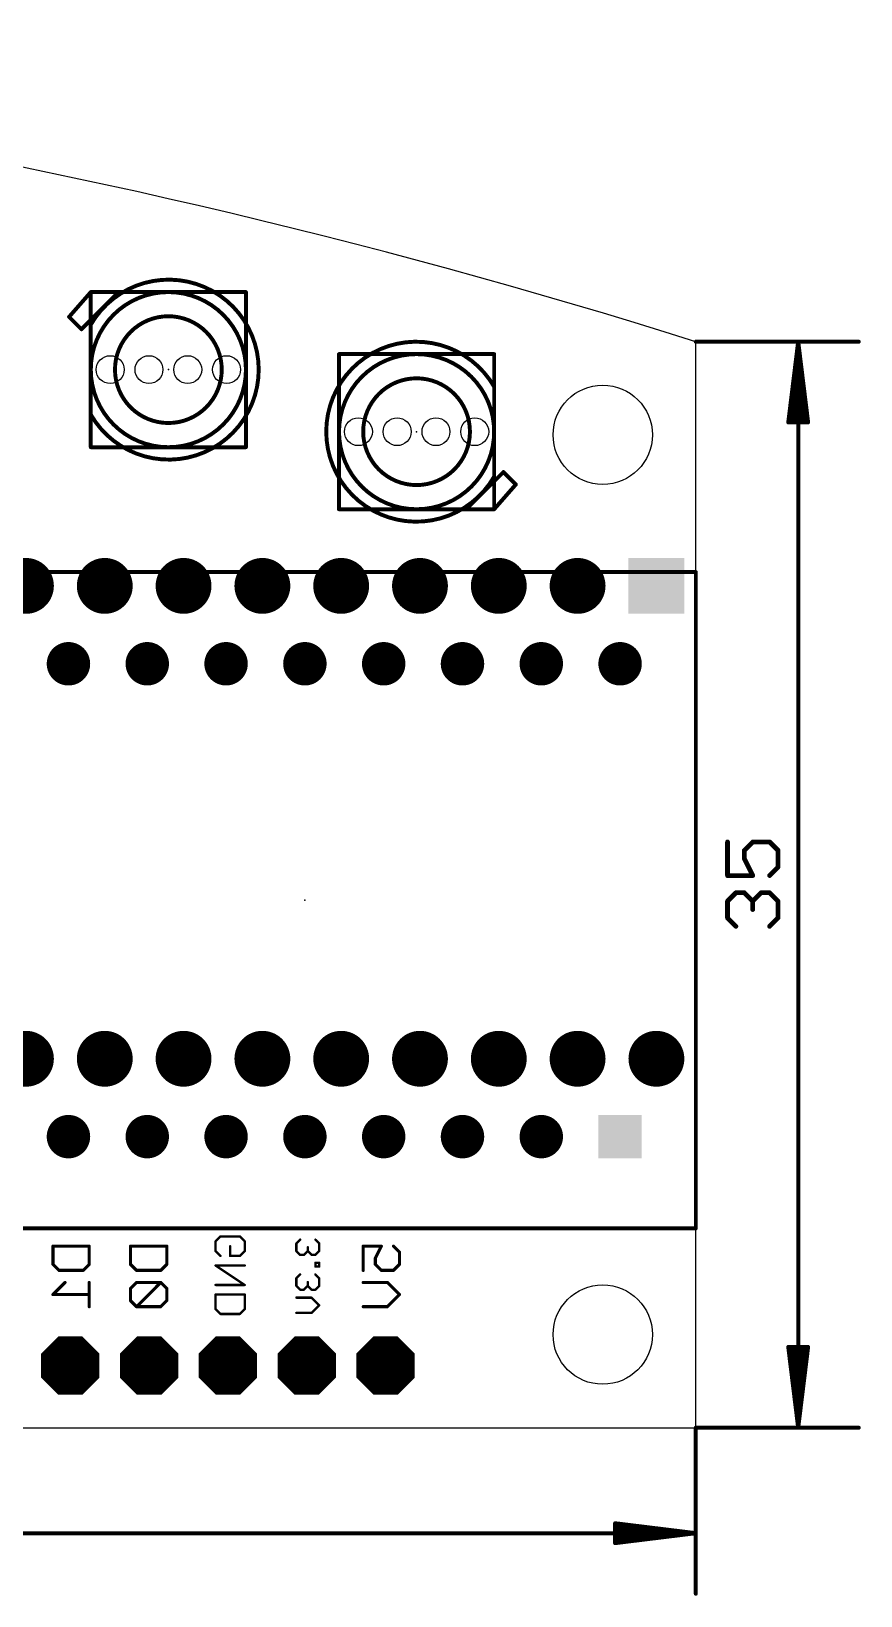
# Model space of a CAD drawing. Extents: x -5 to 135, y -5 to 45.
# Drawn here: x 108.6 to 135.3, y -5.4 to 45 of the extents above; entities that cross this region are included whole.
import ezdxf

# ---------------------------------------------------------------- set-up
doc = ezdxf.new("R2010")
doc.units = 0
for name, color, linetype in [('17', 82, 'CONTINUOUS'), ('20', 7, 'CONTINUOUS'), ('22', 253, 'CONTINUOUS'), ('24', 7, 'CONTINUOUS'), ('47', 253, 'CONTINUOUS')]:
    doc.layers.add(name, color=color, linetype=linetype)

# ---------------------------------------------------------------- blocks, each defined once
blk = doc.blocks.new('SQUAREP')
blk.add_solid([(-0.5, -0.5), (0.5, -0.5), (-0.5, 0.5), (0.5, 0.5)])
blk = doc.blocks.new('ROUNDP')
at = {"const_width": 0.5}
blk.add_lwpolyline([(0, -0.25, 1), (0, 0.25, 1), (0, -0.25)], format="xyb", dxfattribs=at)
blk = doc.blocks.new('OCTAGONP')
at = {"const_width": 0.5}
blk.add_lwpolyline([(-0.25, -0.1036), (-0.25, 0.1036), (-0.1036, 0.25), (0.1036, 0.25), (0.25, 0.1036), (0.25, -0.1036), (0.1036, -0.25), (-0.1036, -0.25), (-0.25, -0.1036), (-0.25, 0.1036)], dxfattribs=at)

msp = doc.modelspace()

# ---------------------------------------------------------------- linework, layer by layer
at = {"layer": '20'}
for p, q in [((130, 0), (130, 35)), ((0, 0), (130, 0))]:
    msp.add_line(p, q, dxfattribs=at)
for centre, radius in [((111.125, 34.1), 0.45), ((112.375, 34.1), 0.45), ((113.625, 34.1), 0.45), ((114.875, 34.1), 0.45), ((127, 32), 1.6), ((119.125, 32.1), 0.45), ((120.375, 32.1), 0.45), ((121.625, 32.1), 0.45), ((122.875, 32.1), 0.45), ((127, 3), 1.6)]:
    msp.add_circle(centre, radius, dxfattribs=at)
msp.add_arc((65, -171.1537), 216.1581, 72.5, 107.5, dxfattribs=at)
at = {"layer": '22'}
for points, const_width in [([(110.5, 32.65, 3.7321), (110.5, 35.55)], 0.127), ([(110.5, 36.6318, 1), (110.5, 36.5682)], 0.0635), ([(110.5318, 36.6, 1), (110.4682, 36.6)], 0.0635), ([(113, 31.6, 1), (113, 36.6, 1), (113, 31.6)], 0.127), ([(110.5239, 36.5791, 1), (110.4761, 36.6209)], 0.0635), ([(111.4, 36.6318, 1), (111.4, 36.5682)], 0.0635), ([(111.4225, 36.5775, 1), (111.3775, 36.6225)], 0.0635), ([(111.4, 36.5682, 1), (111.4, 36.6318)], 0.0635), ([(115.5318, 36.6, 1), (115.4682, 36.6)], 0.0635), ([(115.5, 36.5682, 1), (115.5, 36.6318)], 0.0635), ([(109.8225, 35.8225, 1), (109.7775, 35.7775)], 0.0635), ([(109.7761, 35.8209, 1), (109.8239, 35.7791)], 0.0635), ([(113, 32.3795, 1), (113, 35.8205, 1), (113, 32.3795)], 0.127), ([(110.1775, 35.4225, 1), (110.2225, 35.3775)], 0.0635), ([(110.1775, 35.3775, 1), (110.2225, 35.4225)], 0.0635), ([(110.5318, 35.7, 1), (110.4682, 35.7)], 0.0635), ([(110.4775, 35.7225, 1), (110.5225, 35.6775)], 0.0635), ([(110.4682, 35.7, 1), (110.5318, 35.7)], 0.0635), ([(110.5318, 35.55, 1), (110.4682, 35.55)], 0.0635), ([(110.4725, 35.5659, 1), (110.5275, 35.5341)], 0.0635), ([(110.5225, 35.6775, 1), (110.4775, 35.7225)], 0.0635), ([(123.5, 33.55, 3.7321), (123.5, 30.65)], 0.127), ([(118.5318, 34.6, 1), (118.4682, 34.6)], 0.0635), ([(118.5, 34.6318, 1), (118.5, 34.5682)], 0.0635), ([(121, 29.6, 1), (121, 34.6, 1), (121, 29.6)], 0.127), ([(123.5318, 34.6, 1), (123.4682, 34.6)], 0.0635), ([(123.5, 34.5682, 1), (123.5, 34.6318)], 0.0635), ([(121, 30.3795, 1), (121, 33.8205, 1), (121, 30.3795)], 0.127), ([(123.5318, 33.55, 1), (123.4682, 33.55)], 0.0635), ([(123.4725, 33.5341, 1), (123.5275, 33.5659)], 0.0635), ([(110.4682, 32.65, 1), (110.5318, 32.65)], 0.0635), ([(110.5275, 32.6659, 1), (110.4725, 32.6341)], 0.0635), ([(110.4682, 31.6, 1), (110.5318, 31.6)], 0.0635), ([(110.5, 31.6318, 1), (110.5, 31.5683)], 0.0635), ([(115.4682, 31.6, 1), (115.5318, 31.6)], 0.0635), ([(115.5, 31.5683, 1), (115.5, 31.6318)], 0.0635), ([(123.8225, 30.8225, 1), (123.7775, 30.7775)], 0.0635), ([(123.8225, 30.7775, 1), (123.7775, 30.8225)], 0.0635), ([(123.4682, 30.65, 1), (123.5318, 30.65)], 0.0635), ([(123.5318, 30.5, 1), (123.4682, 30.5)], 0.0635), ([(123.4775, 30.5225, 1), (123.5225, 30.4775)], 0.0635), ([(123.4682, 30.5, 1), (123.5318, 30.5)], 0.0635), ([(123.5275, 30.6341, 1), (123.4725, 30.6659)], 0.0635), ([(123.5225, 30.4775, 1), (123.4775, 30.5225)], 0.0635), ([(124.2239, 30.3791, 1), (124.1761, 30.4209)], 0.0635), ([(124.1775, 30.3775, 1), (124.2225, 30.4225)], 0.0635), ([(118.4682, 29.6, 1), (118.5318, 29.6)], 0.0635), ([(118.5, 29.6318, 1), (118.5, 29.5683)], 0.0635), ([(122.5775, 29.6225, 1), (122.6225, 29.5775)], 0.0635), ([(122.6, 29.6318, 1), (122.6, 29.5683)], 0.0635), ([(122.6, 29.5683, 1), (122.6, 29.6318)], 0.0635), ([(123.4682, 29.6, 1), (123.5318, 29.6)], 0.0635), ([(123.4761, 29.6209, 1), (123.5239, 29.5791)], 0.0635), ([(123.5, 29.5683, 1), (123.5, 29.6318)], 0.0635), ([(130.0317, 27.575, 1), (129.9683, 27.575)], 0.0635), ([(130, 27.5433, 1), (130, 27.6068)], 0.0635), ([(114.6781, 6.181, 1), (114.6781, 6.1429)], 0.0381), ([(114.6915, 6.1484, 1), (114.6646, 6.1754)], 0.0381), ([(115.3186, 6.1754, 1), (115.2917, 6.1484)], 0.0381), ([(115.3051, 6.1429, 1), (115.3051, 6.181)], 0.0381), ([(117.261, 6.0484, 1), (117.2341, 6.0754)], 0.0381), ([(117.7525, 6.0754, 1), (117.7256, 6.0484)], 0.0381), ([(129.9683, 6.425, 1), (130.0317, 6.425)], 0.0635), ([(130, 6.3933, 1), (130, 6.4568)], 0.0635), ([(109.2798, 5.8746, 1), (109.2798, 5.8238)], 0.0508), ([(109.3052, 5.8492, 1), (109.2544, 5.8492)], 0.0508), ([(110.4746, 5.8492, 1), (110.4238, 5.8492)], 0.0508), ([(110.4492, 5.8238, 1), (110.4492, 5.8746)], 0.0508), ([(111.7798, 5.8746, 1), (111.7798, 5.8238)], 0.0508), ([(111.8052, 5.8492, 1), (111.7544, 5.8492)], 0.0508), ([(112.9746, 5.8492, 1), (112.9238, 5.8492)], 0.0508), ([(112.9492, 5.8238, 1), (112.9492, 5.8746)], 0.0508), ([(114.5403, 6.0051, 1), (114.5022, 6.0051)], 0.0381), ([(114.5078, 6.0186, 1), (114.5348, 5.9917)], 0.0381), ([(114.5348, 5.7051, 1), (114.5078, 5.6781)], 0.0381), ([(114.5022, 5.6916, 1), (114.5403, 5.6916)], 0.0381), ([(114.6646, 5.5214, 1), (114.6915, 5.5483)], 0.0381), ([(114.9916, 5.5539, 1), (114.9916, 5.5158)], 0.0381), ([(115.0106, 5.8484, 1), (114.9726, 5.8484)], 0.0381), ([(114.9726, 5.5348, 1), (115.0106, 5.5348)], 0.0381), ([(115.2917, 5.5483, 1), (115.3186, 5.5214)], 0.0381), ([(115.3051, 5.5158, 1), (115.3051, 5.5539)], 0.0381), ([(115.4809, 6.0051, 1), (115.4429, 6.0051)], 0.0381), ([(115.4429, 5.6916, 1), (115.4809, 5.6916)], 0.0381), ([(115.4484, 5.9917, 1), (115.4754, 6.0186)], 0.0381), ([(115.4754, 5.6781, 1), (115.4484, 5.7051)], 0.0381), ([(117.1381, 5.7068, 1), (117.1112, 5.6798)], 0.0381), ([(117.1437, 5.939, 1), (117.1056, 5.939)], 0.0381), ([(117.1112, 5.9525, 1), (117.1381, 5.9256)], 0.0381), ([(117.1056, 5.6933, 1), (117.1437, 5.6933)], 0.0381), ([(117.2475, 5.5895, 1), (117.2475, 5.5514)], 0.0381), ([(117.2341, 5.5569, 1), (117.261, 5.5839)], 0.0381), ([(117.3569, 5.5839, 1), (117.3839, 5.5569)], 0.0381), ([(117.3704, 5.5514, 1), (117.3704, 5.5895)], 0.0381), ([(117.5123, 5.8162, 1), (117.4742, 5.8162)], 0.0381), ([(117.5068, 5.7068, 1), (117.4798, 5.6798)], 0.0381), ([(117.4742, 5.6933, 1), (117.5123, 5.6933)], 0.0381), ([(117.5068, 5.6798, 1), (117.4798, 5.7068)], 0.0381), ([(117.6162, 5.5895, 1), (117.6162, 5.5514)], 0.0381), ([(117.6027, 5.5569, 1), (117.6296, 5.5839)], 0.0381), ([(117.7256, 5.5839, 1), (117.7525, 5.5569)], 0.0381), ([(117.739, 5.5514, 1), (117.739, 5.5895)], 0.0381), ([(117.8809, 5.939, 1), (117.8429, 5.939)], 0.0381), ([(117.8429, 5.6933, 1), (117.8809, 5.6933)], 0.0381), ([(117.8484, 5.9256, 1), (117.8754, 5.9525)], 0.0381), ([(117.8754, 5.6798, 1), (117.8484, 5.7068)], 0.0381), ([(119.3052, 5.8492, 1), (119.2544, 5.8492)], 0.0508), ([(119.2798, 5.8746, 1), (119.2798, 5.8238)], 0.0508), ([(119.8872, 5.8378, 1), (119.8418, 5.8606)], 0.0508), ([(119.8645, 5.8238, 1), (119.8645, 5.8746)], 0.0508), ([(120.2723, 5.8672, 1), (120.2363, 5.8312)], 0.0508), ([(120.4746, 5.6543, 1), (120.4238, 5.6543)], 0.0508), ([(120.4312, 5.6363, 1), (120.4672, 5.6723)], 0.0508), ([(109.2978, 5.2825, 1), (109.2618, 5.2465)], 0.0508), ([(109.2544, 5.2645, 1), (109.3052, 5.2645)], 0.0508), ([(109.4747, 5.095, 1), (109.4747, 5.0442)], 0.0508), ([(109.4567, 5.0516, 1), (109.4927, 5.0876)], 0.0508), ([(110.2363, 5.0876, 1), (110.2723, 5.0516)], 0.0508), ([(110.2543, 5.0442, 1), (110.2543, 5.095)], 0.0508), ([(110.4238, 5.2645, 1), (110.4746, 5.2645)], 0.0508), ([(110.4672, 5.2465, 1), (110.4312, 5.2825)], 0.0508), ([(111.7978, 5.2825, 1), (111.7618, 5.2465)], 0.0508), ([(111.7544, 5.2645, 1), (111.8052, 5.2645)], 0.0508), ([(111.9747, 5.095, 1), (111.9747, 5.0442)], 0.0508), ([(111.9567, 5.0516, 1), (111.9927, 5.0876)], 0.0508), ([(112.7363, 5.0876, 1), (112.7723, 5.0516)], 0.0508), ([(112.7543, 5.0442, 1), (112.7543, 5.095)], 0.0508), ([(112.9238, 5.2645, 1), (112.9746, 5.2645)], 0.0508), ([(112.9672, 5.2465, 1), (112.9312, 5.2825)], 0.0508), ([(114.5213, 5.2454, 1), (114.5213, 5.2073)], 0.0381), ([(114.5319, 5.2422, 1), (114.5107, 5.2105)], 0.0381), ([(115.4619, 5.2073, 1), (115.4619, 5.2454)], 0.0381), ([(117.739, 5.3325, 1), (117.739, 5.2944)], 0.0381), ([(117.739, 5.2097, 1), (117.739, 5.1716)], 0.0381), ([(117.7581, 5.3135, 1), (117.72, 5.3135)], 0.0381), ([(117.72, 5.1906, 1), (117.7581, 5.1906)], 0.0381), ([(117.8809, 5.3135, 1), (117.8429, 5.3135)], 0.0381), ([(117.8429, 5.1906, 1), (117.8809, 5.1906)], 0.0381), ([(117.8619, 5.2944, 1), (117.8619, 5.3325)], 0.0381), ([(117.8619, 5.1716, 1), (117.8619, 5.2097)], 0.0381), ([(119.2544, 5.0696, 1), (119.3052, 5.0696)], 0.0508), ([(119.6876, 5.2825, 1), (119.6516, 5.2465)], 0.0508), ([(119.695, 5.4594, 1), (119.6442, 5.4594)], 0.0508), ([(119.6469, 5.4708, 1), (119.6923, 5.448)], 0.0508), ([(119.6442, 5.2645, 1), (119.695, 5.2645)], 0.0508), ([(119.8645, 5.095, 1), (119.8645, 5.0442)], 0.0508), ([(119.8465, 5.0516, 1), (119.8825, 5.0876)], 0.0508), ([(120.2363, 5.0876, 1), (120.2723, 5.0516)], 0.0508), ([(120.2543, 5.0442, 1), (120.2543, 5.095)], 0.0508), ([(120.4238, 5.2645, 1), (120.4746, 5.2645)], 0.0508), ([(120.4672, 5.2465, 1), (120.4312, 5.2825)], 0.0508), ([(109.6876, 4.6618, 1), (109.6516, 4.6978)], 0.0508), ([(110.4746, 4.6798, 1), (110.4238, 4.6798)], 0.0508), ([(111.9747, 4.7052, 1), (111.9747, 4.6544)], 0.0508), ([(111.9927, 4.6618, 1), (111.9567, 4.6978)], 0.0508), ([(112.7723, 4.6978, 1), (112.7363, 4.6618)], 0.0508), ([(112.7723, 4.6618, 1), (112.7363, 4.6978)], 0.0508), ([(112.7543, 4.6544, 1), (112.7543, 4.7052)], 0.0508), ([(114.5213, 4.6184, 1), (114.5213, 4.5803)], 0.0381), ([(115.4513, 4.5835, 1), (115.4725, 4.6152)], 0.0381), ([(115.4619, 4.5803, 1), (115.4619, 4.6184)], 0.0381), ([(117.1112, 4.8299, 1), (117.1381, 4.8029)], 0.0381), ([(117.1437, 4.8164, 1), (117.1056, 4.8164)], 0.0381), ([(117.1381, 4.5841, 1), (117.1112, 4.5572)], 0.0381), ([(117.1056, 4.5707, 1), (117.1437, 4.5707)], 0.0381), ([(117.261, 4.9258, 1), (117.2341, 4.9527)], 0.0381), ([(117.5123, 4.6935, 1), (117.4742, 4.6935)], 0.0381), ([(117.5068, 4.5841, 1), (117.4798, 4.5572)], 0.0381), ([(117.4742, 4.5707, 1), (117.5123, 4.5707)], 0.0381), ([(117.5068, 4.5572, 1), (117.4798, 4.5841)], 0.0381), ([(117.7525, 4.9527, 1), (117.7256, 4.9258)], 0.0381), ([(117.8809, 4.8164, 1), (117.8429, 4.8164)], 0.0381), ([(117.8429, 4.5707, 1), (117.8809, 4.5707)], 0.0381), ([(117.8484, 4.8029, 1), (117.8754, 4.8299)], 0.0381), ([(117.8754, 4.5572, 1), (117.8484, 4.5841)], 0.0381), ([(119.2798, 4.7052, 1), (119.2798, 4.6544)], 0.0508), ([(120.0774, 4.6978, 1), (120.0414, 4.6618)], 0.0508), ([(120.0594, 4.6544, 1), (120.0594, 4.7052)], 0.0508), ([(109.2618, 4.308, 1), (109.2978, 4.272)], 0.0508), ([(109.2798, 4.3154, 1), (109.2798, 4.2646)], 0.0508), ([(110.4492, 4.2646, 1), (110.4492, 4.3154)], 0.0508), ([(111.7618, 4.5029, 1), (111.7978, 4.4669)], 0.0508), ([(111.7978, 4.1131, 1), (111.7618, 4.0771)], 0.0508), ([(111.8052, 4.4849, 1), (111.7544, 4.4849)], 0.0508), ([(111.7544, 4.0951, 1), (111.8052, 4.0951)], 0.0508), ([(112.9746, 4.4849, 1), (112.9238, 4.4849)], 0.0508), ([(112.9238, 4.0951, 1), (112.9746, 4.0951)], 0.0508), ([(112.9312, 4.4669, 1), (112.9672, 4.5029)], 0.0508), ([(112.9672, 4.0771, 1), (112.9312, 4.1131)], 0.0508), ([(114.5403, 4.2909, 1), (114.5022, 4.2909)], 0.0381), ([(114.5213, 4.3099, 1), (114.5213, 4.2718)], 0.0381), ([(115.4809, 4.2909, 1), (115.4429, 4.2909)], 0.0381), ([(115.4619, 4.2718, 1), (115.4619, 4.3099)], 0.0381), ([(117.1247, 4.2099, 1), (117.1247, 4.1718)], 0.0381), ([(117.2475, 4.4668, 1), (117.2475, 4.4287)], 0.0381), ([(117.2341, 4.4343, 1), (117.261, 4.4613)], 0.0381), ([(117.3569, 4.4613, 1), (117.3839, 4.4343)], 0.0381), ([(117.3704, 4.4287, 1), (117.3704, 4.4668)], 0.0381), ([(117.6162, 4.4668, 1), (117.6162, 4.4287)], 0.0381), ([(117.6296, 4.2043, 1), (117.6027, 4.1774)], 0.0381), ([(117.6027, 4.4343, 1), (117.6296, 4.4613)], 0.0381), ([(117.6162, 4.1718, 1), (117.6162, 4.2099)], 0.0381), ([(117.7256, 4.4613, 1), (117.7525, 4.4343)], 0.0381), ([(117.739, 4.4287, 1), (117.739, 4.4668)], 0.0381), ([(120.4672, 4.272, 1), (120.4312, 4.308)], 0.0508), ([(120.4312, 4.272, 1), (120.4672, 4.308)], 0.0508), ([(110.4238, 3.9002, 1), (110.4746, 3.9002)], 0.0508), ([(111.9567, 3.9182, 1), (111.9927, 3.8822)], 0.0508), ([(111.9747, 3.9256, 1), (111.9747, 3.8748)], 0.0508), ([(111.9567, 3.8822, 1), (111.9927, 3.9182)], 0.0508), ([(112.7363, 3.9182, 1), (112.7723, 3.8822)], 0.0508), ([(112.7543, 3.8748, 1), (112.7543, 3.9256)], 0.0508), ([(114.5348, 3.834, 1), (114.5078, 3.8071)], 0.0381), ([(114.5022, 3.8206, 1), (114.5403, 3.8206)], 0.0381), ([(114.6781, 3.6828, 1), (114.6781, 3.6447)], 0.0381), ([(114.6646, 3.6503, 1), (114.6915, 3.6773)], 0.0381), ([(115.2917, 3.6773, 1), (115.3186, 3.6503)], 0.0381), ([(115.3051, 3.6447, 1), (115.3051, 3.6828)], 0.0381), ([(115.4429, 3.8206, 1), (115.4809, 3.8206)], 0.0381), ([(115.4754, 3.8071, 1), (115.4484, 3.834)], 0.0381), ([(117.1247, 3.7184, 1), (117.1247, 3.6803)], 0.0381), ([(117.6027, 3.7128, 1), (117.6296, 3.6859)], 0.0381), ([(117.6162, 3.6803, 1), (117.6162, 3.7184)], 0.0381), ([(117.8754, 3.9317, 1), (117.8484, 3.9586)], 0.0381), ([(117.8484, 3.9317, 1), (117.8754, 3.9586)], 0.0381), ([(119.2798, 3.9256, 1), (119.2798, 3.8748)], 0.0508), ([(120.0414, 3.9182, 1), (120.0774, 3.8822)], 0.0508), ([(120.0594, 3.8748, 1), (120.0594, 3.9256)], 0.0508)]:
    msp.add_lwpolyline(points, format="xyb", dxfattribs=dict(at, const_width=const_width))
for points, const_width in [([(109.8, 35.8), (110.5, 36.6)], 0.127), ([(111.4, 36.6), (110.5, 36.6)], 0.127), ([(110.5, 36.6), (110.5, 35.7)], 0.127), ([(111.4, 36.6), (110.5, 35.7)], 0.127), ([(115.5, 36.6), (111.4, 36.6)], 0.127), ([(115.5, 31.6), (115.5, 36.6)], 0.127), ([(110.2, 35.4), (109.8, 35.8)], 0.127), ([(110.5, 35.7), (110.2, 35.4)], 0.127), ([(110.5, 35.7), (110.5, 31.6)], 0.127), ([(110.5, 32.65), (110.5, 35.55)], 0.127), ([(118.5, 34.6), (118.5, 29.6)], 0.127), ([(123.5, 34.6), (118.5, 34.6)], 0.127), ([(123.5, 30.5), (123.5, 34.6)], 0.127), ([(123.5, 33.55), (123.5, 30.65)], 0.127), ([(110.5, 31.6), (115.5, 31.6)], 0.127), ([(123.5, 30.5), (123.8, 30.8)], 0.127), ([(123.8, 30.8), (124.2, 30.4)], 0.127), ([(122.6, 29.6), (123.5, 30.5)], 0.127), ([(123.5, 29.6), (123.5, 30.5)], 0.127), ([(124.2, 30.4), (123.5, 29.6)], 0.127), ([(118.5, 29.6), (122.6, 29.6)], 0.127), ([(122.6, 29.6), (123.5, 29.6)], 0.127), ([(130, 27.575), (104.8, 27.575)], 0.127), ([(130, 6.425), (130, 27.575)], 0.127), ([(104.8, 6.425), (130, 6.425)], 0.127), ([(114.5213, 6.0051), (114.6781, 6.1619)], 0.0762), ([(114.6781, 6.1619), (115.3051, 6.1619)], 0.0762), ([(115.3051, 6.1619), (115.4619, 6.0051)], 0.0762), ([(117.2475, 6.0619), (117.1247, 5.939)], 0.0762), ([(117.8619, 5.939), (117.739, 6.0619)], 0.0762), ([(109.2798, 5.8492), (110.4492, 5.8492)], 0.1016), ([(109.2798, 5.2645), (109.2798, 5.8492)], 0.1016), ([(110.4492, 5.8492), (110.4492, 5.2645)], 0.1016), ([(111.7798, 5.8492), (112.9492, 5.8492)], 0.1016), ([(111.7798, 5.2645), (111.7798, 5.8492)], 0.1016), ([(112.9492, 5.8492), (112.9492, 5.2645)], 0.1016), ([(114.5213, 5.6916), (114.5213, 6.0051)], 0.0762), ([(114.6781, 5.5348), (114.5213, 5.6916)], 0.0762), ([(114.9916, 5.5348), (114.9916, 5.8484)], 0.0762), ([(115.3051, 5.5348), (114.9916, 5.5348)], 0.0762), ([(115.4619, 5.6916), (115.3051, 5.5348)], 0.0762), ([(115.4619, 6.0051), (115.4619, 5.6916)], 0.0762), ([(117.1247, 5.939), (117.1247, 5.6933)], 0.0762), ([(117.1247, 5.6933), (117.2475, 5.5704)], 0.0762), ([(117.2475, 5.5704), (117.3704, 5.5704)], 0.0762), ([(117.3704, 5.5704), (117.4933, 5.6933)], 0.0762), ([(117.4933, 5.6933), (117.4933, 5.8162)], 0.0762), ([(117.4933, 5.6933), (117.6162, 5.5704)], 0.0762), ([(117.6162, 5.5704), (117.739, 5.5704)], 0.0762), ([(117.739, 5.5704), (117.8619, 5.6933)], 0.0762), ([(117.8619, 5.6933), (117.8619, 5.939)], 0.0762), ([(119.2798, 5.0696), (119.2798, 5.8492)], 0.1016), ([(119.2798, 5.8492), (119.8645, 5.8492)], 0.1016), ([(119.8645, 5.8492), (119.6696, 5.4594)], 0.1016), ([(120.4492, 5.6543), (120.2543, 5.8492)], 0.1016), ([(120.4492, 5.2645), (120.4492, 5.6543)], 0.1016), ([(109.4747, 5.0696), (109.2798, 5.2645)], 0.1016), ([(110.2543, 5.0696), (109.4747, 5.0696)], 0.1016), ([(110.4492, 5.2645), (110.2543, 5.0696)], 0.1016), ([(111.9747, 5.0696), (111.7798, 5.2645)], 0.1016), ([(112.7543, 5.0696), (111.9747, 5.0696)], 0.1016), ([(112.9492, 5.2645), (112.7543, 5.0696)], 0.1016), ([(115.4619, 5.2264), (114.5213, 5.2264)], 0.0762), ([(114.5213, 5.2264), (115.4619, 4.5993)], 0.0762), ([(117.8619, 5.3135), (117.739, 5.3135)], 0.0762), ([(117.739, 5.3135), (117.739, 5.1906)], 0.0762), ([(117.739, 5.1906), (117.8619, 5.1906)], 0.0762), ([(117.8619, 5.1906), (117.8619, 5.3135)], 0.0762), ([(119.6696, 5.4594), (119.6696, 5.2645)], 0.1016), ([(119.6696, 5.2645), (119.8645, 5.0696)], 0.1016), ([(119.8645, 5.0696), (120.2543, 5.0696)], 0.1016), ([(120.2543, 5.0696), (120.4492, 5.2645)], 0.1016), ([(109.6696, 4.6798), (109.2798, 4.29)], 0.1016), ([(110.4492, 4.6798), (110.4492, 3.9002)], 0.1016), ([(111.9747, 4.6798), (111.7798, 4.4849)], 0.1016), ([(112.7543, 4.6798), (111.9747, 4.6798)], 0.1016), ([(112.7543, 4.6798), (111.9747, 3.9002)], 0.1016), ([(112.9492, 4.4849), (112.7543, 4.6798)], 0.1016), ([(115.4619, 4.5993), (114.5213, 4.5993)], 0.0762), ([(117.2475, 4.9393), (117.1247, 4.8164)], 0.0762), ([(117.1247, 4.8164), (117.1247, 4.5707)], 0.0762), ([(117.1247, 4.5707), (117.2475, 4.4478)], 0.0762), ([(117.3704, 4.4478), (117.4933, 4.5707)], 0.0762), ([(117.4933, 4.5707), (117.4933, 4.6935)], 0.0762), ([(117.4933, 4.5707), (117.6162, 4.4478)], 0.0762), ([(117.8619, 4.8164), (117.739, 4.9393)], 0.0762), ([(117.739, 4.4478), (117.8619, 4.5707)], 0.0762), ([(117.8619, 4.5707), (117.8619, 4.8164)], 0.0762), ([(119.2798, 4.6798), (120.0594, 4.6798)], 0.1016), ([(120.0594, 4.6798), (120.4492, 4.29)], 0.1016), ([(109.2798, 4.29), (110.4492, 4.29)], 0.1016), ([(111.7798, 4.4849), (111.7798, 4.0951)], 0.1016), ([(111.7798, 4.0951), (111.9747, 3.9002)], 0.1016), ([(112.7543, 3.9002), (112.9492, 4.0951)], 0.1016), ([(112.9492, 4.0951), (112.9492, 4.4849)], 0.1016), ([(114.5213, 4.2909), (115.4619, 4.2909)], 0.0762), ([(114.5213, 3.8206), (114.5213, 4.2909)], 0.0762), ([(115.4619, 4.2909), (115.4619, 3.8206)], 0.0762), ([(117.1247, 4.1909), (117.6162, 4.1909)], 0.0762), ([(117.2475, 4.4478), (117.3704, 4.4478)], 0.0762), ([(117.6162, 4.4478), (117.739, 4.4478)], 0.0762), ([(117.6162, 4.1909), (117.8619, 3.9451)], 0.0762), ([(120.4492, 4.29), (120.0594, 3.9002)], 0.1016), ([(111.9747, 3.9002), (112.7543, 3.9002)], 0.1016), ([(114.6781, 3.6638), (114.5213, 3.8206)], 0.0762), ([(115.3051, 3.6638), (114.6781, 3.6638)], 0.0762), ([(115.4619, 3.8206), (115.3051, 3.6638)], 0.0762), ([(117.6162, 3.6994), (117.1247, 3.6994)], 0.0762), ([(117.8619, 3.9451), (117.6162, 3.6994)], 0.0762), ([(120.0594, 3.9002), (119.2798, 3.9002)], 0.1016)]:
    msp.add_lwpolyline(points, dxfattribs=dict(at, const_width=const_width))
at = {"layer": '24'}
for p in [(113, 34.1), (121, 32.1), (117.4, 17)]:
    msp.add_point(p, dxfattribs=at)
at = {"layer": '47'}
for points, const_width in [([(130, 35), (135.25, 35)], 0.13), ([(133.3, 35), (132.9808, 32.4)], 0.13), ([(133.3, 35), (133.04, 32.4)], 0.13), ([(133.3, 35), (133.17, 32.4)], 0.13), ([(133.3, 0), (133.3, 35)], 0.13), ([(133.6192, 32.4), (133.3, 35)], 0.13), ([(133.43, 32.4), (133.3, 35)], 0.13), ([(133.56, 32.4), (133.3, 35)], 0.13), ([(132.9808, 32.4), (133.6192, 32.4)], 0.13), ([(131.0223, 18.8788), (131.0223, 17.7941)], 0.1524), ([(131.5646, 18.6076), (131.8358, 18.8788)], 0.1524), ([(131.5646, 18.3365), (131.5646, 18.6076)], 0.1524), ([(131.8358, 18.8788), (132.3781, 18.8788)], 0.1524), ([(132.3781, 18.8788), (132.6493, 18.6076)], 0.1524), ([(132.6493, 18.6076), (132.6493, 18.0653)], 0.1524), ([(131.8358, 17.7941), (131.5646, 18.3365)], 0.1524), ([(131.0223, 17.7941), (131.8358, 17.7941)], 0.1524), ([(132.6493, 18.0653), (132.3781, 17.7941)], 0.1524), ([(131.0223, 16.9705), (131.2935, 17.2416)], 0.1524), ([(131.2935, 17.2416), (131.5646, 17.2416)], 0.1524), ([(131.5646, 17.2416), (131.8358, 16.9705)], 0.1524), ([(131.8358, 16.9705), (132.107, 17.2416)], 0.1524), ([(132.107, 17.2416), (132.3781, 17.2416)], 0.1524), ([(132.3781, 17.2416), (132.6493, 16.9705)], 0.1524), ([(131.0223, 16.4282), (131.0223, 16.9705)], 0.1524), ([(131.8358, 16.9705), (131.8358, 16.6993)], 0.1524), ([(132.6493, 16.9705), (132.6493, 16.4282)], 0.1524), ([(131.2935, 16.157), (131.0223, 16.4282)], 0.1524), ([(132.6493, 16.4282), (132.3781, 16.157)], 0.1524), ([(133.3, 0), (132.9808, 2.6)], 0.13), ([(132.9808, 2.6), (133.6192, 2.6)], 0.13), ([(133.3, 0), (133.04, 2.6)], 0.13), ([(133.3, 0), (133.17, 2.6)], 0.13), ([(133.6192, 2.6), (133.3, 0)], 0.13), ([(133.43, 2.6), (133.3, 0)], 0.13), ([(133.56, 2.6), (133.3, 0)], 0.13), ([(130, 0), (130, -5.35)], 0.13), ([(130, 0), (135.25, 0)], 0.13), ([(130, -3.4), (127.4, -3.0808)], 0.13), ([(127.4, -3.0808), (127.4, -3.7192)], 0.13), ([(0, -3.4), (130, -3.4)], 0.13), ([(130, -3.4), (127.4, -3.14)], 0.13), ([(130, -3.4), (127.4, -3.27)], 0.13), ([(127.4, -3.7192), (130, -3.4)], 0.13), ([(127.4, -3.53), (130, -3.4)], 0.13), ([(127.4, -3.66), (130, -3.4)], 0.13)]:
    msp.add_lwpolyline(points, dxfattribs=dict(at, const_width=const_width))
for points, const_width in [([(130, 35.0325, 1), (130, 34.9675)], 0.065), ([(133.3325, 35, 1), (133.2675, 35)], 0.065), ([(133.3323, 35.004, 1), (133.2677, 34.996)], 0.065), ([(133.3325, 34.9984, 1), (133.2675, 35.0016)], 0.065), ([(133.3325, 35.0016, 1), (133.2675, 34.9984)], 0.065), ([(133.3323, 35.0032, 1), (133.2677, 34.9968)], 0.065), ([(133.3323, 34.996, 1), (133.2677, 35.004)], 0.065), ([(133.3323, 34.9968, 1), (133.2677, 35.0032)], 0.065), ([(135.25, 34.9675, 1), (135.25, 35.0325)], 0.065), ([(132.9808, 32.4325, 1), (132.9808, 32.3675)], 0.065), ([(132.9485, 32.404, 1), (133.013, 32.396)], 0.065), ([(133.0077, 32.4032, 1), (133.0723, 32.3968)], 0.065), ([(133.1375, 32.4016, 1), (133.2025, 32.3984)], 0.065), ([(133.3975, 32.3984, 1), (133.4625, 32.4016)], 0.065), ([(133.5277, 32.3968, 1), (133.5923, 32.4032)], 0.065), ([(133.587, 32.396, 1), (133.6515, 32.404)], 0.065), ([(133.6192, 32.3675, 1), (133.6192, 32.4325)], 0.065), ([(131.0604, 18.8788, 1), (130.9842, 18.8788)], 0.0762), ([(131.6027, 18.6076, 1), (131.5265, 18.6076)], 0.0762), ([(131.5377, 18.6346, 1), (131.5916, 18.5807)], 0.0762), ([(131.8358, 18.9169, 1), (131.8358, 18.8407)], 0.0762), ([(131.8627, 18.8519, 1), (131.8089, 18.9057)], 0.0762), ([(132.4051, 18.9057, 1), (132.3512, 18.8519)], 0.0762), ([(132.3781, 18.8407, 1), (132.3781, 18.9169)], 0.0762), ([(132.6874, 18.6076, 1), (132.6112, 18.6076)], 0.0762), ([(132.6224, 18.5807, 1), (132.6762, 18.6346)], 0.0762), ([(131.5265, 18.3365, 1), (131.6027, 18.3365)], 0.0762), ([(131.5987, 18.3535, 1), (131.5306, 18.3194)], 0.0762), ([(131.0223, 17.8322, 1), (131.0223, 17.756)], 0.0762), ([(130.9842, 17.7941, 1), (131.0604, 17.7941)], 0.0762), ([(131.8017, 17.7771, 1), (131.8699, 17.8112)], 0.0762), ([(131.8358, 17.756, 1), (131.8358, 17.8322)], 0.0762), ([(132.3512, 17.8211, 1), (132.4051, 17.7672)], 0.0762), ([(132.6112, 18.0653, 1), (132.6874, 18.0653)], 0.0762), ([(132.6762, 18.0384, 1), (132.6224, 18.0922)], 0.0762), ([(131.2935, 17.2797, 1), (131.2935, 17.2035)], 0.0762), ([(131.3204, 17.2147, 1), (131.2665, 17.2686)], 0.0762), ([(131.5916, 17.2686, 1), (131.5377, 17.2147)], 0.0762), ([(131.5646, 17.2035, 1), (131.5646, 17.2797)], 0.0762), ([(132.107, 17.2797, 1), (132.107, 17.2035)], 0.0762), ([(132.1339, 17.2147, 1), (132.08, 17.2686)], 0.0762), ([(132.4051, 17.2686, 1), (132.3512, 17.2147)], 0.0762), ([(132.3781, 17.2035, 1), (132.3781, 17.2797)], 0.0762), ([(131.0604, 16.9705, 1), (130.9842, 16.9705)], 0.0762), ([(130.9954, 16.9974, 1), (131.0493, 16.9435)], 0.0762), ([(131.8739, 16.9705, 1), (131.7977, 16.9705)], 0.0762), ([(131.8089, 16.9974, 1), (131.8627, 16.9435)], 0.0762), ([(131.7977, 16.6993, 1), (131.8739, 16.6993)], 0.0762), ([(131.8089, 16.9435, 1), (131.8627, 16.9974)], 0.0762), ([(132.6874, 16.9705, 1), (132.6112, 16.9705)], 0.0762), ([(132.6224, 16.9435, 1), (132.6762, 16.9974)], 0.0762), ([(131.0493, 16.4551, 1), (130.9954, 16.4012)], 0.0762), ([(130.9842, 16.4282, 1), (131.0604, 16.4282)], 0.0762), ([(131.2665, 16.13, 1), (131.3204, 16.1839)], 0.0762), ([(132.3512, 16.1839, 1), (132.4051, 16.13)], 0.0762), ([(132.6112, 16.4282, 1), (132.6874, 16.4282)], 0.0762), ([(132.6762, 16.4012, 1), (132.6224, 16.4551)], 0.0762), ([(133.013, 2.604, 1), (132.9485, 2.596)], 0.065), ([(132.9808, 2.6325, 1), (132.9808, 2.5675)], 0.065), ([(133.0723, 2.6032, 1), (133.0077, 2.5968)], 0.065), ([(133.2025, 2.6016, 1), (133.1375, 2.5984)], 0.065), ([(133.4625, 2.5984, 1), (133.3975, 2.6016)], 0.065), ([(133.5923, 2.5968, 1), (133.5277, 2.6032)], 0.065), ([(133.6515, 2.596, 1), (133.587, 2.604)], 0.065), ([(133.6192, 2.5675, 1), (133.6192, 2.6325)], 0.065), ([(130.0325, 0, 1), (129.9675, 0)], 0.065), ([(130, 0.0325, 1), (130, -0.0325)], 0.065), ([(133.2677, 0.004, 1), (133.3323, -0.004)], 0.065), ([(133.2677, 0.0032, 1), (133.3323, -0.0032)], 0.065), ([(133.2675, -0.0016, 1), (133.3325, 0.0016)], 0.065), ([(133.2675, 0.0016, 1), (133.3325, -0.0016)], 0.065), ([(133.2675, 0, 1), (133.3325, 0)], 0.065), ([(133.2677, -0.004, 1), (133.3323, 0.004)], 0.065), ([(133.2677, -0.0032, 1), (133.3323, 0.0032)], 0.065), ([(135.25, -0.0325, 1), (135.25, 0.0325)], 0.065), ([(127.404, -3.0485, 1), (127.396, -3.113)], 0.065), ([(127.4325, -3.0808, 1), (127.3675, -3.0808)], 0.065), ([(127.4032, -3.1077, 1), (127.3968, -3.1723)], 0.065), ([(127.4016, -3.2375, 1), (127.3984, -3.3025)], 0.065), ([(127.3984, -3.4975, 1), (127.4016, -3.5625)], 0.065), ([(130.004, -3.4323, 1), (129.996, -3.3677)], 0.065), ([(129.996, -3.4323, 1), (130.004, -3.3677)], 0.065), ([(130.0032, -3.4323, 1), (129.9968, -3.3677)], 0.065), ([(129.9968, -3.4323, 1), (130.0032, -3.3677)], 0.065), ([(129.9984, -3.4325, 1), (130.0016, -3.3675)], 0.065), ([(130.0016, -3.4325, 1), (129.9984, -3.3675)], 0.065), ([(130, -3.4325, 1), (130, -3.3675)], 0.065), ([(127.3968, -3.6277, 1), (127.4032, -3.6923)], 0.065), ([(127.396, -3.687, 1), (127.404, -3.7515)], 0.065), ([(127.3675, -3.7192, 1), (127.4325, -3.7192)], 0.065), ([(129.9675, -5.35, 1), (130.0325, -5.35)], 0.065)]:
    msp.add_lwpolyline(points, format="xyb", dxfattribs=dict(at, const_width=const_width))

# ---------------------------------------------------------------- block references
at = {"layer": '17'}
for name, p, xscale, yscale, rotation in [('ROUNDP', (108.41, 27.13), 1.8, 1.8, 180), ('ROUNDP', (108.41, 27.13), 1.8, 1.8, 180), ('ROUNDP', (110.95, 27.13), 1.8, 1.8, 180), ('ROUNDP', (110.95, 27.13), 1.8, 1.8, 180), ('ROUNDP', (113.49, 27.13), 1.8, 1.8, 180), ('ROUNDP', (113.49, 27.13), 1.8, 1.8, 180), ('ROUNDP', (116.03, 27.13), 1.8, 1.8, 180), ('ROUNDP', (116.03, 27.13), 1.8, 1.8, 180), ('ROUNDP', (118.57, 27.13), 1.8, 1.8, 180), ('ROUNDP', (118.57, 27.13), 1.8, 1.8, 180), ('ROUNDP', (121.11, 27.13), 1.8, 1.8, 180), ('ROUNDP', (121.11, 27.13), 1.8, 1.8, 180), ('ROUNDP', (123.65, 27.13), 1.8, 1.8, 180), ('ROUNDP', (123.65, 27.13), 1.8, 1.8, 180), ('ROUNDP', (126.19, 27.13), 1.8, 1.8, 180), ('ROUNDP', (126.19, 27.13), 1.8, 1.8, 180), ('SQUAREP', (128.73, 27.13), 1.8, 1.8, 180), ('SQUAREP', (128.73, 27.13), 1.8, 1.8, 180), ('ROUNDP', (109.78, 24.62), 1.4, 1.4, 180), ('ROUNDP', (109.78, 24.62), 1.4, 1.4, 180), ('ROUNDP', (112.32, 24.62), 1.4, 1.4, 180), ('ROUNDP', (112.32, 24.62), 1.4, 1.4, 180), ('ROUNDP', (114.86, 24.62), 1.4, 1.4, 180), ('ROUNDP', (114.86, 24.62), 1.4, 1.4, 180), ('ROUNDP', (117.4, 24.62), 1.4, 1.4, 180), ('ROUNDP', (117.4, 24.62), 1.4, 1.4, 180), ('ROUNDP', (119.94, 24.62), 1.4, 1.4, 180), ('ROUNDP', (119.94, 24.62), 1.4, 1.4, 180), ('ROUNDP', (122.48, 24.62), 1.4, 1.4, 180), ('ROUNDP', (122.48, 24.62), 1.4, 1.4, 180), ('ROUNDP', (125.02, 24.62), 1.4, 1.4, 180), ('ROUNDP', (125.02, 24.62), 1.4, 1.4, 180), ('ROUNDP', (127.56, 24.62), 1.4, 1.4, 180), ('ROUNDP', (127.56, 24.62), 1.4, 1.4, 180), ('ROUNDP', (108.41, 11.89), 1.8, 1.8, 180), ('ROUNDP', (108.41, 11.89), 1.8, 1.8, 180), ('ROUNDP', (110.95, 11.89), 1.8, 1.8, 180), ('ROUNDP', (110.95, 11.89), 1.8, 1.8, 180), ('ROUNDP', (113.49, 11.89), 1.8, 1.8, 180), ('ROUNDP', (113.49, 11.89), 1.8, 1.8, 180), ('ROUNDP', (116.03, 11.89), 1.8, 1.8, 180), ('ROUNDP', (116.03, 11.89), 1.8, 1.8, 180), ('ROUNDP', (118.57, 11.89), 1.8, 1.8, 180), ('ROUNDP', (118.57, 11.89), 1.8, 1.8, 180), ('ROUNDP', (121.11, 11.89), 1.8, 1.8, 180), ('ROUNDP', (121.11, 11.89), 1.8, 1.8, 180), ('ROUNDP', (123.65, 11.89), 1.8, 1.8, 180), ('ROUNDP', (123.65, 11.89), 1.8, 1.8, 180), ('ROUNDP', (126.19, 11.89), 1.8, 1.8, 180), ('ROUNDP', (126.19, 11.89), 1.8, 1.8, 180), ('ROUNDP', (128.73, 11.89), 1.8, 1.8, 180), ('ROUNDP', (128.73, 11.89), 1.8, 1.8, 180), ('ROUNDP', (109.78, 9.38), 1.4, 1.4, 180), ('ROUNDP', (109.78, 9.38), 1.4, 1.4, 180), ('ROUNDP', (112.32, 9.38), 1.4, 1.4, 180), ('ROUNDP', (112.32, 9.38), 1.4, 1.4, 180), ('ROUNDP', (114.86, 9.38), 1.4, 1.4, 180), ('ROUNDP', (114.86, 9.38), 1.4, 1.4, 180), ('ROUNDP', (117.4, 9.38), 1.4, 1.4, 180), ('ROUNDP', (117.4, 9.38), 1.4, 1.4, 180), ('ROUNDP', (119.94, 9.38), 1.4, 1.4, 180), ('ROUNDP', (119.94, 9.38), 1.4, 1.4, 180), ('ROUNDP', (122.48, 9.38), 1.4, 1.4, 180), ('ROUNDP', (122.48, 9.38), 1.4, 1.4, 180), ('ROUNDP', (125.02, 9.38), 1.4, 1.4, 180), ('ROUNDP', (125.02, 9.38), 1.4, 1.4, 180), ('SQUAREP', (127.56, 9.38), 1.4, 1.4, 180), ('SQUAREP', (127.56, 9.38), 1.4, 1.4, 180), ('OCTAGONP', (109.84, 2), 1.8796, 1.8796, 270), ('OCTAGONP', (109.84, 2), 1.8796, 1.8796, 270), ('OCTAGONP', (112.38, 2), 1.8796, 1.8796, 270), ('OCTAGONP', (112.38, 2), 1.8796, 1.8796, 270)]:
    msp.add_blockref(name, p, dxfattribs=dict(at, xscale=xscale, yscale=yscale, rotation=rotation))
at = {"layer": '17', "xscale": 1.8796, "yscale": 1.8796}
for p in [(114.92, 2), (114.92, 2), (117.46, 2), (117.46, 2), (120, 2), (120, 2)]:
    msp.add_blockref('OCTAGONP', p, dxfattribs=at)

doc.saveas('drawing.dxf')
